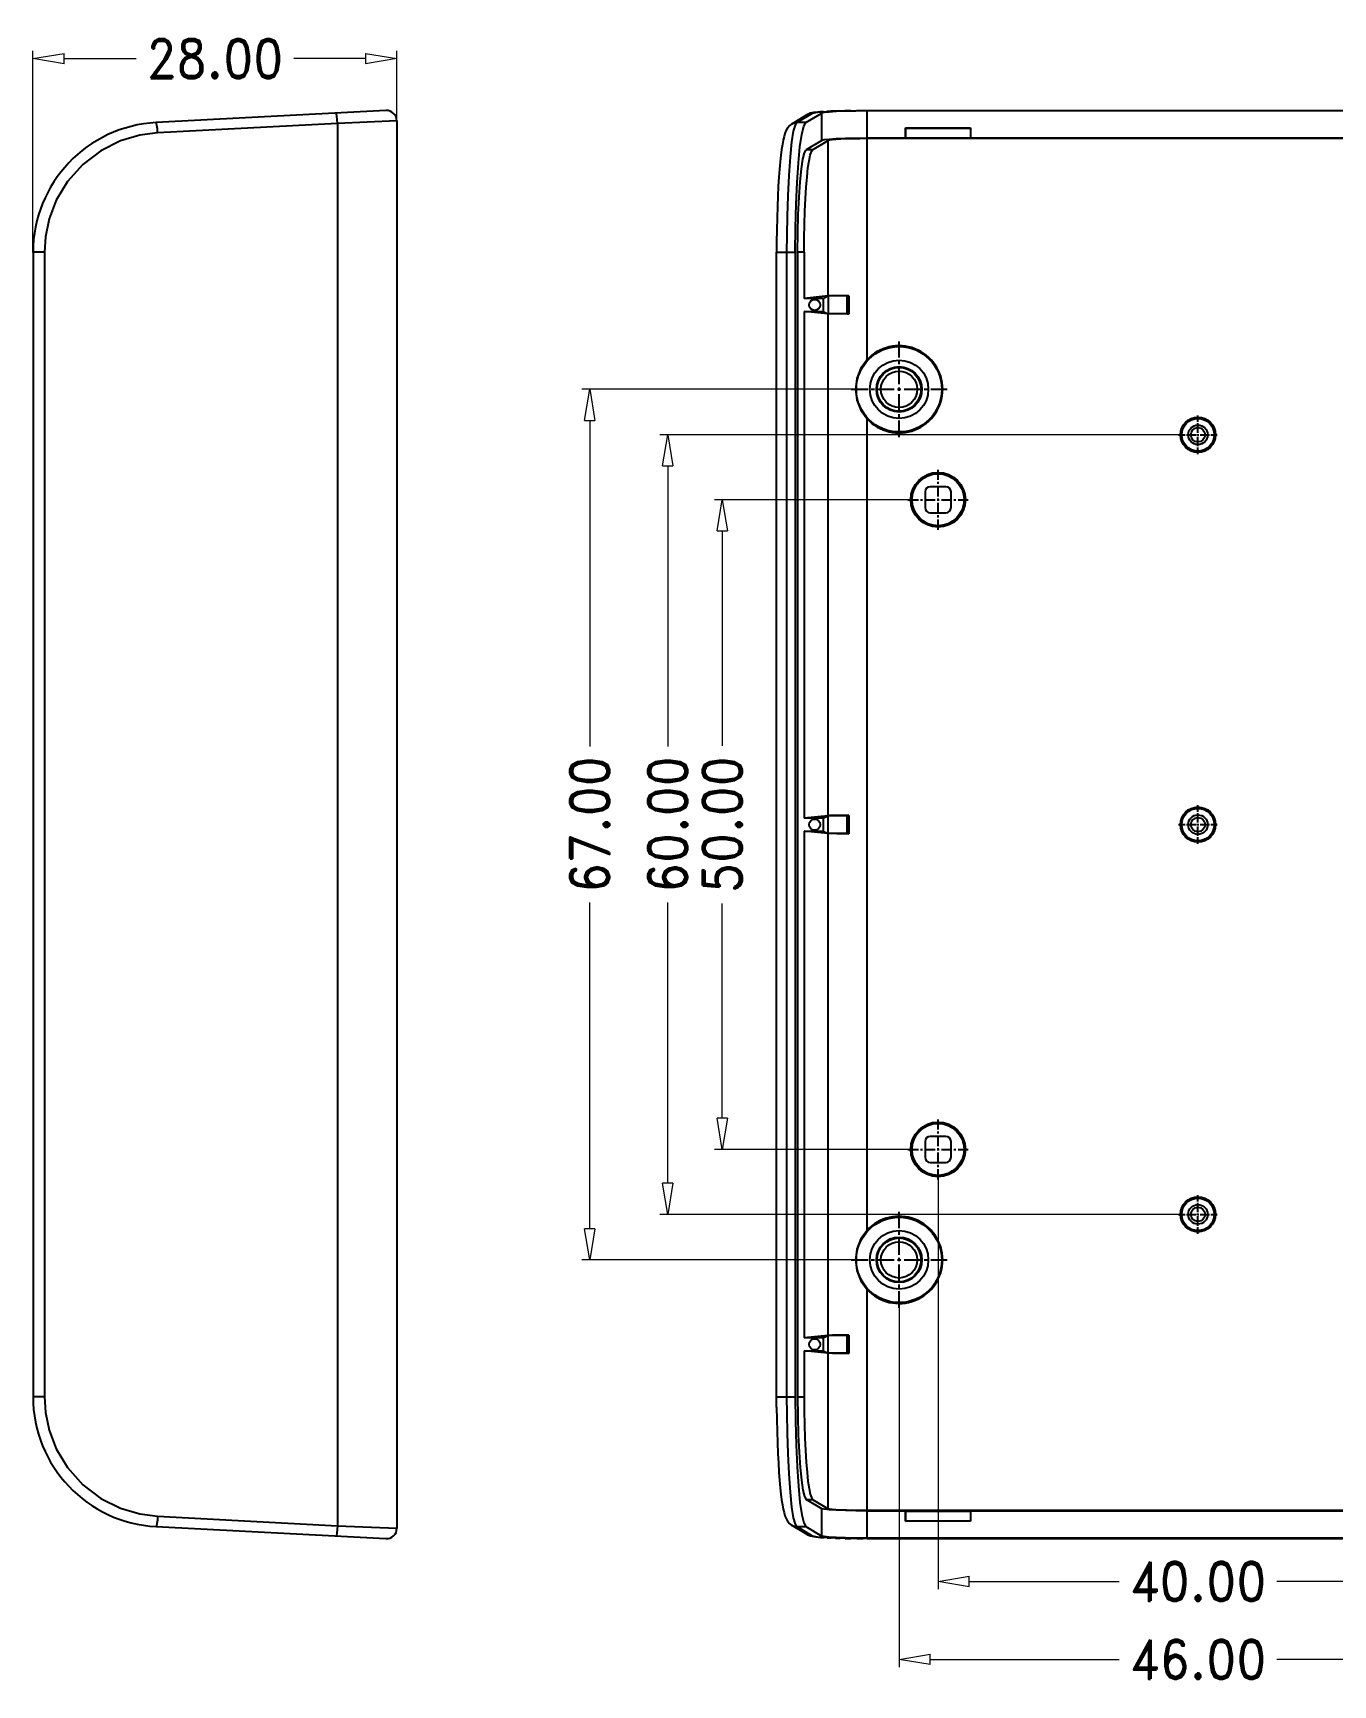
# Model space of a CAD drawing. Extents: x 38 to 404, y -350 to -88.
# Drawn here: x 181.5 to 281.5, y -215.5 to -88.4 of the extents above; entities that cross this region are included whole.
import ezdxf

# ---------------------------------------------------------------- set-up
doc = ezdxf.new("R2010")
doc.units = 0
doc.header["$LTSCALE"] = 30.734
doc.header["$MEASUREMENT"] = 0
doc.header["$PDMODE"] = 3
doc.header["$PDSIZE"] = 0.3125
doc.linetypes.add('CENTER', pattern=[0.6, 0.375, -0.075, 0.075, -0.075])
doc.layers.get('0').update_dxf_attribs({"linetype": 'CONTINUOUS'})
doc.layers.get('Defpoints').update_dxf_attribs({"linetype": 'CONTINUOUS'})
doc.layers.add('dim', color=3, linetype='CONTINUOUS', lineweight=9)
doc.styles.add('ROMAND', font='romand.shx', dxfattribs={"width": 0.9, "bigfont": 'gbcbig.shx'})
doc.dimstyles.new('YanXiu', dxfattribs={"dimtxt": 2.5, "dimasz": 2.2, "dimexe": 1, "dimexo": 0, "dimgap": 0.66, "dimtad": 0, "dimzin": 1, "dimdsep": 46, "dimtxsty": 'ROMAND', "dimblk": 'CLOSEDBLANK', "dimcen": 0, "dimclrd": 3, "dimclre": 3, "dimclrt": 7, "dimazin": 0, "dimtfac": 1, "dimtofl": 0, "dimtmove": 0, "dimatfit": 3, "dimldrblk": 'CLOSEDBLANK', "dimfxl": 1, "dimlwd": 5, "dimlwe": 5, "dimarcsym": 0})

# ---------------------------------------------------------------- blocks, each defined once
blk = doc.blocks.new('_ClosedBlank')
at = {"color": 0, "linetype": 'ByBlock', "lineweight": -2}
for p, q in [((-1, 0.167), (0, 0)), ((-1, 0.167), (-1, -0.167)), ((0, 0), (-1, -0.167))]:
    blk.add_line(p, q, dxfattribs=at)
blk = doc.blocks.new('*D3')
at = {"layer": 'Defpoints', "color": 0}
for p in [(248.82, -124.31), (234.53, -174.31), (248.82, -174.31)]:
    blk.add_point(p, dxfattribs=at)
at = {"layer": 'dim', "color": 3, "lineweight": 5}
for p, q in [((248.82, -124.31), (233.93, -124.31)), ((234.53, -126.71), (234.53, -143.25)), ((234.53, -171.91), (234.53, -155.37)), ((248.82, -174.31), (233.93, -174.31))]:
    blk.add_line(p, q, dxfattribs=at)
at = {"layer": 'dim', "color": 3, "lineweight": 5, "xscale": 2.4, "yscale": 2.4, "zscale": 2.4}
for p, rotation in [((234.53, -124.31), 90), ((234.53, -174.31), 270)]:
    blk.add_blockref('_ClosedBlank', p, dxfattribs=dict(at, rotation=rotation))
at = {"layer": 'dim', "color": 7, "insert": (234.53, -149.31), "char_height": 3, "attachment_point": 5, "rotation": 90, "style": 'ROMAND'}
blk.add_mtext('50.00', dxfattribs=at)
blk = doc.blocks.new('*D4')
at = {"layer": 'Defpoints', "color": 0}
for p in [(269.65, -119.31), (230.33, -179.31), (269.65, -179.31)]:
    blk.add_point(p, dxfattribs=at)
at = {"layer": 'dim', "color": 3, "lineweight": 5}
for p, q in [((269.65, -119.31), (229.73, -119.31)), ((230.33, -121.71), (230.33, -143.31)), ((230.33, -176.91), (230.33, -155.31)), ((269.65, -179.31), (229.73, -179.31))]:
    blk.add_line(p, q, dxfattribs=at)
at = {"layer": 'dim', "color": 3, "lineweight": 5, "xscale": 2.4, "yscale": 2.4, "zscale": 2.4}
for p, rotation in [((230.33, -119.31), 90), ((230.33, -179.31), 270)]:
    blk.add_blockref('_ClosedBlank', p, dxfattribs=dict(at, rotation=rotation))
at = {"layer": 'dim', "color": 7, "insert": (230.33, -149.31), "char_height": 3, "attachment_point": 5, "rotation": 90, "style": 'ROMAND'}
blk.add_mtext('60.00', dxfattribs=at)
blk = doc.blocks.new('*D5')
at = {"layer": 'Defpoints', "color": 0}
for p in [(244.45, -115.81), (224.33, -182.81), (244.45, -182.81)]:
    blk.add_point(p, dxfattribs=at)
at = {"layer": 'dim', "color": 3, "lineweight": 5}
for p, q in [((244.45, -115.81), (223.73, -115.81)), ((224.33, -118.21), (224.33, -143.31)), ((224.33, -180.41), (224.33, -155.31)), ((244.45, -182.81), (223.73, -182.81))]:
    blk.add_line(p, q, dxfattribs=at)
at = {"layer": 'dim', "color": 3, "lineweight": 5, "xscale": 2.4, "yscale": 2.4, "zscale": 2.4}
for p, rotation in [((224.33, -115.81), 90), ((224.33, -182.81), 270)]:
    blk.add_blockref('_ClosedBlank', p, dxfattribs=dict(at, rotation=rotation))
at = {"layer": 'dim', "color": 7, "insert": (224.33, -149.31), "char_height": 3, "attachment_point": 5, "rotation": 90, "style": 'ROMAND'}
blk.add_mtext('67.00', dxfattribs=at)
blk = doc.blocks.new('*D6')
at = {"layer": 'Defpoints', "color": 0}
for p in [(251.14, -176.62), (291.14, -176.62), (291.14, -207.56)]:
    blk.add_point(p, dxfattribs=at)
at = {"layer": 'dim', "color": 3, "lineweight": 5}
for p, q in [((251.14, -176.62), (251.14, -208.16)), ((291.14, -176.62), (291.14, -208.16)), ((253.54, -207.56), (265.07, -207.56)), ((288.74, -207.56), (277.2, -207.56))]:
    blk.add_line(p, q, dxfattribs=at)
at = {"layer": 'dim', "color": 3, "lineweight": 5, "xscale": 2.4, "yscale": 2.4, "zscale": 2.4, "rotation": 180}
blk.add_blockref('_ClosedBlank', (251.14, -207.56), dxfattribs=at)
at = {"layer": 'dim', "color": 3, "lineweight": 5, "xscale": 2.4, "yscale": 2.4, "zscale": 2.4}
blk.add_blockref('_ClosedBlank', (291.14, -207.56), dxfattribs=at)
at = {"layer": 'dim', "color": 7, "insert": (271.14, -207.56), "char_height": 3, "attachment_point": 5, "style": 'ROMAND'}
blk.add_mtext('40.00', dxfattribs=at)
blk = doc.blocks.new('*D7')
at = {"layer": 'Defpoints', "color": 0}
for p in [(248.14, -186.5), (294.14, -186.5), (294.14, -213.56)]:
    blk.add_point(p, dxfattribs=at)
at = {"layer": 'dim', "color": 3, "lineweight": 5}
for p, q in [((248.14, -186.5), (248.14, -214.16)), ((294.14, -186.5), (294.14, -214.16)), ((250.54, -213.56), (265.07, -213.56)), ((291.74, -213.56), (277.2, -213.56))]:
    blk.add_line(p, q, dxfattribs=at)
at = {"layer": 'dim', "color": 3, "lineweight": 5, "xscale": 2.4, "yscale": 2.4, "zscale": 2.4, "rotation": 180}
blk.add_blockref('_ClosedBlank', (248.14, -213.56), dxfattribs=at)
at = {"layer": 'dim', "color": 3, "lineweight": 5, "xscale": 2.4, "yscale": 2.4, "zscale": 2.4}
blk.add_blockref('_ClosedBlank', (294.14, -213.56), dxfattribs=at)
at = {"layer": 'dim', "color": 7, "insert": (271.14, -213.56), "char_height": 3, "attachment_point": 5, "style": 'ROMAND'}
blk.add_mtext('46.00', dxfattribs=at)
blk = doc.blocks.new('*D21')
at = {"layer": 'Defpoints', "color": 0}
for p in [(181.48, -90.36), (209.48, -95.15), (181.48, -105.27)]:
    blk.add_point(p, dxfattribs=at)
at = {"layer": 'dim', "color": 3, "lineweight": 5}
for p, q in [((181.48, -105.27), (181.48, -89.76)), ((209.48, -95.15), (209.48, -89.76)), ((183.88, -90.36), (189.42, -90.36)), ((207.08, -90.36), (201.55, -90.36))]:
    blk.add_line(p, q, dxfattribs=at)
at = {"layer": 'dim', "color": 3, "lineweight": 5, "xscale": 2.4, "yscale": 2.4, "zscale": 2.4, "rotation": 180}
blk.add_blockref('_ClosedBlank', (181.48, -90.36), dxfattribs=at)
at = {"layer": 'dim', "color": 3, "lineweight": 5, "xscale": 2.4, "yscale": 2.4, "zscale": 2.4}
blk.add_blockref('_ClosedBlank', (209.48, -90.36), dxfattribs=at)
at = {"layer": 'dim', "color": 7, "insert": (195.48, -90.36), "char_height": 3, "attachment_point": 5, "style": 'ROMAND'}
blk.add_mtext('28.00', dxfattribs=at)

msp = doc.modelspace()

# ---------------------------------------------------------------- linework, layer by layer
at = {"color": 7, "linetype": 'Continuous'}
for p, q in [((208.643, -94.354), (190.961, -95.28)), ((209.485, -95.153), (204.921, -95.353)), ((209.485, -95.153), (209.485, -203.467)), ((239.86, -95.394), (241.074, -94.667)), ((240.154, -95.47), (240.273, -95.28)), ((240.273, -95.28), (241.485, -94.555)), ((240.972, -95.28), (240.273, -95.28)), ((240.972, -95.28), (242.182, -94.556)), ((241.873, -94.474), (241.704, -94.493)), ((242.182, -96.658), (242.182, -94.556)), ((244.402, -94.363), (243.969, -94.371)), ((244.861, -94.357), (245.669, -94.354)), ((245.342, -94.353), (296.606, -94.354)), ((245.669, -94.353), (245.669, -94.354)), ((296.606, -94.388), (245.669, -94.388)), ((245.669, -96.491), (245.669, -94.388)), ((204.921, -95.353), (191.073, -96.079)), ((204.921, -95.353), (204.921, -203.266)), ((296.606, -96.491), (245.669, -96.491)), ((296.606, -96.517), (245.669, -96.517)), ((245.669, -113.538), (245.669, -96.517)), ((248.637, -95.691), (253.637, -95.691)), ((248.637, -95.691), (248.655, -95.708)), ((248.637, -96.491), (248.637, -95.691)), ((248.637, -96.491), (248.655, -96.474)), ((248.655, -95.708), (253.62, -95.708)), ((248.655, -96.474), (248.655, -95.708)), ((253.62, -96.474), (248.655, -96.474)), ((253.637, -95.691), (253.62, -95.708)), ((253.62, -95.708), (253.62, -96.474)), ((253.637, -96.491), (253.62, -96.474)), ((253.637, -95.691), (253.637, -96.491)), ((242.182, -96.658), (240.982, -97.377)), ((241.484, -97.377), (240.982, -97.377)), ((241.484, -97.377), (242.68, -96.661)), ((242.68, -108.625), (242.68, -96.661)), ((182.355, -105.267), (181.485, -105.267)), ((181.485, -105.267), (181.485, -193.352)), ((182.355, -105.267), (182.355, -193.352)), ((238.711, -105.267), (240.143, -105.267)), ((238.714, -194.153), (238.711, -105.267)), ((239.51, -193.352), (239.51, -105.267)), ((240.143, -105.267), (240.143, -193.352)), ((240.829, -105.267), (240.327, -105.267)), ((240.327, -105.267), (240.327, -193.352)), ((240.829, -105.267), (240.829, -108.81)), ((242.68, -108.625), (240.829, -108.81)), ((242.304, -108.81), (240.829, -108.81)), ((242.304, -108.81), (242.663, -108.627)), ((242.304, -108.81), (242.304, -109.81)), ((244.137, -108.627), (242.657, -108.627)), ((242.669, -108.627), (242.669, -109.992)), ((244.277, -108.604), (243.351, -108.611)), ((244.137, -108.627), (244.277, -108.604)), ((244.137, -109.992), (244.137, -108.627)), ((244.277, -108.604), (244.277, -110.015)), ((240.829, -109.81), (242.304, -109.81)), ((242.68, -109.994), (240.829, -109.81)), ((240.829, -109.81), (240.829, -148.81)), ((242.304, -109.81), (242.663, -109.992)), ((244.137, -109.992), (242.657, -109.992)), ((242.68, -148.625), (242.68, -109.994)), ((244.137, -109.992), (244.277, -110.015)), ((245.669, -180.538), (245.669, -118.081)), ((251.737, -123.31), (250.537, -123.31)), ((250.137, -123.71), (250.137, -124.91)), ((252.137, -124.91), (252.137, -123.71)), ((250.537, -125.31), (251.737, -125.31)), ((242.68, -148.625), (240.829, -148.81)), ((242.304, -148.81), (242.663, -148.627)), ((244.137, -148.627), (242.657, -148.627)), ((242.669, -149.992), (242.669, -148.627)), ((244.277, -148.604), (243.351, -148.611)), ((244.137, -148.627), (244.277, -148.604)), ((244.137, -149.992), (244.137, -148.627)), ((244.277, -148.604), (244.277, -150.015)), ((242.304, -148.81), (240.829, -148.81)), ((242.68, -149.994), (240.829, -149.81)), ((240.829, -149.81), (242.304, -149.81)), ((240.829, -149.81), (240.829, -188.81)), ((242.304, -148.81), (242.304, -149.81)), ((242.304, -149.81), (242.663, -149.992)), ((244.137, -149.992), (242.657, -149.992)), ((242.68, -188.625), (242.68, -149.994)), ((244.137, -149.992), (244.277, -150.015)), ((250.137, -173.71), (250.137, -174.91)), ((251.737, -173.31), (250.537, -173.31)), ((252.137, -174.91), (252.137, -173.71)), ((250.537, -175.31), (251.737, -175.31)), ((245.669, -202.102), (245.669, -185.081)), ((242.68, -188.625), (240.829, -188.81)), ((242.304, -188.81), (240.829, -188.81)), ((242.304, -188.81), (242.663, -188.627)), ((242.304, -188.81), (242.304, -189.81)), ((244.137, -188.627), (242.657, -188.627)), ((242.669, -189.992), (242.669, -188.627)), ((244.277, -188.604), (243.351, -188.611)), ((244.137, -188.627), (244.277, -188.604)), ((244.137, -189.992), (244.137, -188.627)), ((244.277, -188.604), (244.277, -190.015)), ((240.829, -189.81), (240.829, -193.352)), ((240.829, -189.81), (242.304, -189.81)), ((242.68, -189.994), (240.829, -189.81)), ((242.304, -189.81), (242.663, -189.992)), ((244.137, -189.992), (242.657, -189.992)), ((242.68, -201.958), (242.68, -189.994)), ((244.137, -189.992), (244.277, -190.015)), ((182.355, -193.352), (181.485, -193.352)), ((238.711, -193.352), (240.143, -193.352)), ((240.327, -193.352), (240.829, -193.352)), ((240.982, -201.242), (241.484, -201.242)), ((242.182, -201.961), (240.982, -201.242)), ((241.484, -201.242), (242.68, -201.958)), ((242.182, -204.063), (242.182, -201.961)), ((296.606, -202.102), (245.669, -202.102)), ((245.669, -204.231), (245.669, -202.128)), ((245.669, -202.128), (296.606, -202.128)), ((248.637, -202.928), (248.637, -202.128)), ((248.637, -202.128), (248.655, -202.146)), ((253.637, -202.128), (253.62, -202.146)), ((253.637, -202.128), (253.637, -202.928)), ((190.961, -203.339), (208.643, -204.265)), ((191.073, -202.54), (204.921, -203.266)), ((204.921, -203.266), (209.485, -203.467)), ((241.074, -203.952), (239.862, -203.226)), ((240.273, -203.339), (240.154, -203.149)), ((240.273, -203.339), (240.972, -203.339)), ((241.485, -204.064), (240.273, -203.339)), ((240.972, -203.339), (242.182, -204.063)), ((248.637, -202.928), (248.655, -202.911)), ((253.637, -202.928), (248.637, -202.928)), ((248.655, -202.911), (248.655, -202.146)), ((248.655, -202.146), (253.62, -202.146)), ((253.62, -202.911), (248.655, -202.911)), ((253.62, -202.146), (253.62, -202.911)), ((253.637, -202.928), (253.62, -202.911)), ((241.723, -204.129), (241.897, -204.147)), ((241.897, -204.147), (242.099, -204.165)), ((242.099, -204.165), (242.333, -204.182)), ((242.599, -204.198), (242.899, -204.213)), ((243.232, -204.226), (243.599, -204.238)), ((243.998, -204.249), (244.426, -204.257)), ((244.882, -204.263), (245.36, -204.266)), ((296.606, -204.231), (245.669, -204.231)), ((245.669, -204.267), (245.669, -204.265)), ((296.933, -204.266), (245.669, -204.267))]:
    msp.add_line(p, q, dxfattribs=at)
at = {"color": 1, "linetype": 'CENTER', "ltscale": 0.110901}
for p, q in [((248.137, -119.5), (248.137, -112.119)), ((244.447, -115.81), (251.828, -115.81)), ((248.137, -186.5), (248.137, -179.119)), ((244.447, -182.81), (251.828, -182.81))]:
    msp.add_line(p, q, dxfattribs=at)
at = {"color": 1, "linetype": 'CENTER', "ltscale": 0.044786}
for p, q in [((271.137, -120.8), (271.137, -117.819)), ((269.647, -119.31), (272.628, -119.31)), ((271.137, -150.8), (271.137, -147.819)), ((269.647, -149.31), (272.628, -149.31)), ((271.137, -180.8), (271.137, -177.819)), ((269.647, -179.31), (272.628, -179.31))]:
    msp.add_line(p, q, dxfattribs=at)
at = {"color": 1, "linetype": 'CENTER', "ltscale": 0.069579}
for p, q in [((251.137, -126.625), (251.137, -121.994)), ((248.822, -124.31), (253.453, -124.31)), ((251.137, -176.625), (251.137, -171.994)), ((248.822, -174.31), (253.453, -174.31))]:
    msp.add_line(p, q, dxfattribs=at)
at = {"color": 7, "linetype": 'Continuous'}
for points in [[(191.073, -96.079), (191.052, -95.773), (191.023, -95.513), (190.991, -95.34), (190.961, -95.28)], [(204.871, -94.787), (204.839, -94.614), (204.809, -94.555)], [(204.921, -95.353), (204.899, -95.047), (204.871, -94.787)], [(239.862, -95.393), (239.967, -95.34), (240.273, -95.28)], [(240.143, -105.267), (240.159, -103.384), (240.205, -101.568), (240.281, -99.883), (240.383, -98.39), (240.508, -97.144), (240.651, -96.188), (240.808, -95.559), (240.972, -95.28)], [(241.3, -94.569), (241.155, -94.624), (241.073, -94.668)], [(241.074, -94.667), (241.179, -94.614), (241.485, -94.555)], [(241.704, -94.493), (241.56, -94.513), (241.429, -94.537), (241.3, -94.569)], [(241.485, -94.555), (241.597, -94.52), (241.858, -94.481), (242.289, -94.443), (242.874, -94.409), (243.568, -94.383)], [(242.301, -94.439), (242.071, -94.456), (241.873, -94.474)], [(245.669, -94.388), (244.813, -94.394), (244.009, -94.41), (243.305, -94.436), (242.745, -94.471), (242.363, -94.511), (242.182, -94.556)], [(243.567, -94.382), (243.198, -94.394), (242.864, -94.408), (242.565, -94.423)], [(243.567, -94.382), (244.307, -94.366), (245.029, -94.356)], [(191.073, -96.079), (189.709, -96.254), (188.216, -96.694), (186.711, -97.445), (185.313, -98.508), (184.139, -99.821), (183.275, -101.256), (182.72, -102.701), (182.434, -104.063), (182.355, -105.267)], [(239.86, -95.394), (239.721, -95.497), (239.542, -95.706), (239.431, -95.911), (239.349, -96.125), (239.28, -96.365), (239.216, -96.643), (239.155, -96.97), (239.097, -97.351), (239.041, -97.791), (238.986, -98.293), (238.935, -98.859), (238.887, -99.489), (238.843, -100.182), (238.804, -100.937), (238.771, -101.751), (238.744, -102.617), (238.725, -103.531), (238.713, -104.484), (238.711, -105.267)], [(239.51, -105.267), (239.517, -103.956), (239.542, -102.476), (239.591, -100.907), (239.667, -99.347), (239.769, -97.921), (239.892, -96.766), (240.023, -95.949), (240.153, -95.472)], [(245.669, -96.491), (244.813, -96.497), (244.009, -96.513), (243.305, -96.539), (242.745, -96.574), (242.363, -96.614), (242.182, -96.658)], [(245.669, -96.517), (245.115, -96.52), (244.581, -96.528), (244.084, -96.541), (243.642, -96.559), (243.269, -96.58), (242.978, -96.605), (242.78, -96.632), (242.68, -96.661)], [(240.327, -105.267), (240.339, -103.779), (240.376, -102.344), (240.436, -101.014), (240.516, -99.834), (240.615, -98.849), (240.728, -98.095), (240.852, -97.598), (240.982, -97.377)], [(240.829, -105.267), (240.835, -104.181), (240.855, -103.116), (240.887, -102.091), (240.931, -101.129), (240.987, -100.244), (241.052, -99.454), (241.126, -98.772), (241.209, -98.214), (241.297, -97.79), (241.389, -97.51), (241.484, -97.377)], [(243.351, -108.611), (243.019, -108.615), (242.792, -108.62), (242.68, -108.625)], [(244.277, -110.015), (243.351, -110.009), (243.019, -110.004), (242.792, -109.999), (242.68, -109.994)], [(245.669, -113.538), (245.199, -114.194), (244.891, -114.979), (244.787, -115.81)], [(244.787, -115.81), (244.891, -116.64), (245.199, -117.426), (245.669, -118.081)], [(243.351, -148.611), (243.019, -148.615), (242.792, -148.62), (242.68, -148.625)], [(244.277, -150.015), (243.351, -150.009), (243.019, -150.004), (242.792, -149.999), (242.68, -149.994)], [(245.669, -180.538), (245.199, -181.194), (244.891, -181.979), (244.787, -182.81)], [(244.787, -182.81), (244.891, -183.64), (245.199, -184.426), (245.669, -185.081)], [(243.351, -188.611), (243.019, -188.615), (242.792, -188.62), (242.68, -188.625)], [(244.277, -190.015), (243.351, -190.009), (243.019, -190.004), (242.792, -189.999), (242.68, -189.994)], [(182.355, -193.352), (182.434, -194.556), (182.72, -195.918), (183.275, -197.363), (184.139, -198.798), (185.313, -200.111), (186.711, -201.175), (188.216, -201.926), (189.709, -202.365), (191.073, -202.54)], [(238.714, -194.153), (238.725, -195.106), (238.745, -196.02), (238.772, -196.887), (238.805, -197.7), (238.844, -198.455), (238.888, -199.148), (238.936, -199.777), (238.988, -200.342), (239.042, -200.842), (239.099, -201.281), (239.157, -201.661), (239.218, -201.987), (239.282, -202.264), (239.352, -202.503), (239.434, -202.716), (239.547, -202.921), (239.731, -203.131), (239.86, -203.225)], [(240.154, -203.149), (240.023, -202.67), (239.892, -201.854), (239.769, -200.698), (239.667, -199.272), (239.591, -197.712), (239.542, -196.143), (239.517, -194.663), (239.51, -193.352)], [(240.143, -193.352), (240.159, -195.235), (240.205, -197.051), (240.281, -198.736), (240.383, -200.229), (240.508, -201.475), (240.651, -202.431), (240.808, -203.06), (240.972, -203.339)], [(240.327, -193.352), (240.339, -194.84), (240.376, -196.275), (240.436, -197.605), (240.516, -198.785), (240.615, -199.77), (240.728, -200.524), (240.852, -201.021), (240.982, -201.242)], [(240.829, -193.352), (240.835, -194.438), (240.855, -195.503), (240.887, -196.528), (240.931, -197.49), (240.987, -198.375), (241.052, -199.165), (241.126, -199.847), (241.209, -200.405), (241.297, -200.829), (241.389, -201.109), (241.484, -201.242)], [(245.669, -202.128), (244.813, -202.122), (244.009, -202.106), (243.305, -202.08), (242.745, -202.045), (242.363, -202.005), (242.182, -201.961)], [(245.669, -202.102), (245.115, -202.099), (244.581, -202.091), (244.084, -202.078), (243.642, -202.061), (243.269, -202.039), (242.978, -202.014), (242.78, -201.987), (242.68, -201.958)], [(191.073, -202.54), (191.052, -202.846), (191.023, -203.106), (190.991, -203.279), (190.961, -203.339)], [(204.921, -203.266), (204.899, -203.572), (204.871, -203.832)], [(239.862, -203.226), (239.967, -203.279), (240.273, -203.339)], [(204.871, -203.832), (204.839, -204.005), (204.809, -204.064)], [(241.073, -203.951), (241.166, -204), (241.314, -204.054)], [(241.074, -203.952), (241.179, -204.005), (241.485, -204.064)], [(241.314, -204.054), (241.443, -204.085), (241.574, -204.109), (241.723, -204.129)], [(245.669, -204.267), (245.029, -204.263), (244.307, -204.254), (243.568, -204.236), (242.874, -204.21), (242.289, -204.176), (241.858, -204.138), (241.597, -204.099), (241.485, -204.064)], [(245.669, -204.231), (244.813, -204.225), (244.009, -204.209), (243.305, -204.183), (242.745, -204.148), (242.363, -204.108), (242.182, -204.063)]]:
    msp.add_lwpolyline(points, dxfattribs=at)
for centre, radius in [((241.637, -109.31), 0.425), ((248.137, -115.81), 3.285), ((248.137, -115.81), 2.25), ((248.137, -115.81), 1.75), ((248.137, -115.81), 1.688), ((248.137, -115.81), 1.397), ((271.137, -119.31), 1.355), ((271.137, -119.31), 1.25), ((271.137, -119.31), 0.75), ((271.137, -119.31), 0.55), ((251.137, -124.31), 2.105), ((251.137, -124.31), 2), ((271.137, -149.31), 1.355), ((271.137, -149.31), 1.25), ((271.137, -149.31), 0.75), ((241.637, -149.31), 0.425), ((271.137, -149.31), 0.55), ((251.137, -174.31), 2.105), ((251.137, -174.31), 2), ((271.137, -179.31), 1.355), ((271.137, -179.31), 1.25), ((271.137, -179.31), 0.75), ((271.137, -179.31), 0.55), ((248.137, -182.81), 3.285), ((248.137, -182.81), 2.25), ((248.137, -182.81), 1.75), ((248.137, -182.81), 1.688), ((248.137, -182.81), 1.397), ((241.637, -189.31), 0.425)]:
    msp.add_circle(centre, radius, dxfattribs=at)
for centre, radius, start, end in [((191.485, -105.267), 10, 93, 180.00101), ((208.685, -95.153), 0.8, 0.00003, 92.99938), ((248.137, -115.81), 3.355, 222.61941, 137.38059), ((250.537, -123.71), 0.4, 90, 180), ((251.737, -123.71), 0.4, 0, 90), ((250.537, -124.91), 0.4, 180, 270), ((251.737, -124.91), 0.4, 270, 0), ((250.537, -173.71), 0.4, 90, 180), ((251.737, -173.71), 0.4, 0, 90), ((250.537, -174.91), 0.4, 180, 270), ((251.737, -174.91), 0.4, 270, 0), ((248.137, -182.81), 3.355, 222.61941, 137.38059), ((191.485, -193.352), 10, 179.99901, 267), ((208.685, -203.467), 0.8, 267.00062, 359.99997)]:
    msp.add_arc(centre, radius, start, end, dxfattribs=at)

# ---------------------------------------------------------------- dimensions: what is measured, and where the dimension line sits
at = {"layer": 'dim'}
for base, p1, p2, picture, middle in [((181.485, -90.359), (209.485, -95.153), (181.485, -105.267), '*D21', (195.485, -90.359)), ((291.137, -207.557), (251.137, -176.625), (291.137, -176.625), '*D6', (271.137, -207.557)), ((294.137, -213.557), (248.137, -186.5), (294.137, -186.5), '*D7', (271.137, -213.557))]:
    dim = msp.add_linear_dim(base=base, p1=p1, p2=p2, dimstyle='YanXiu', override={"dimtxt": 3, "dimasz": 2.4, "dimexe": 0.5997, "dimgap": 0.5997}, dxfattribs=at)
    dim.commit()
    dim.dimension.update_dxf_attribs({"geometry": picture, "text_midpoint": middle})
for base, p1, p2, picture, middle in [((224.325, -182.81), (244.447, -115.81), (244.447, -182.81), '*D5', (224.325, -149.31)), ((230.325, -179.31), (269.647, -119.31), (269.647, -179.31), '*D4', (230.325, -149.31)), ((234.525, -174.31), (248.822, -124.31), (248.822, -174.31), '*D3', (234.525, -149.31))]:
    dim = msp.add_linear_dim(base=base, p1=p1, p2=p2, angle=90, dimstyle='YanXiu', override={"dimtxt": 3, "dimasz": 2.4, "dimexe": 0.5997, "dimgap": 0.5997}, dxfattribs=at)
    dim.commit()
    dim.dimension.update_dxf_attribs({"geometry": picture, "text_midpoint": middle})

doc.saveas('drawing.dxf')
